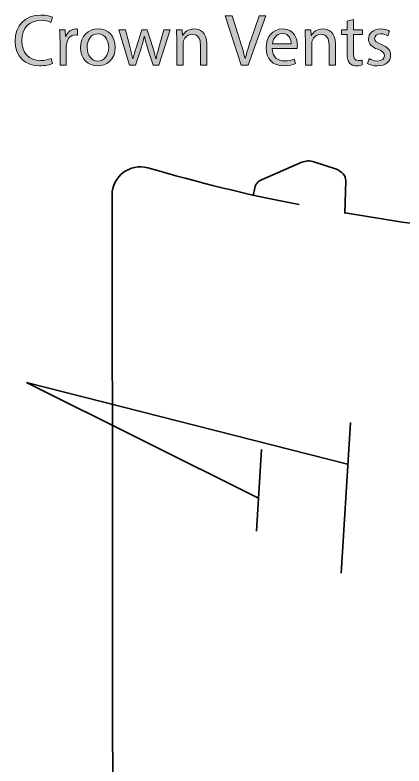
# Model space of a CAD drawing. Header units: inches. Extents: x 44 to 895, y -554 to -47.
# Drawn here: x 115.8 to 184.7, y -296.4 to -163.3 of the extents above; entities that cross this region are included whole.
import ezdxf

# ---------------------------------------------------------------- set-up
doc = ezdxf.new("R2010")
doc.units = ezdxf.units.IN
doc.header["$MEASUREMENT"] = 0
doc.layers.add('Layer 1', color=7, linetype='Continuous')

# ---------------------------------------------------------------- blocks, each defined once
blk = doc.blocks.new('block 4')
at = {"layer": 'Layer 1', "true_color": 0x231f20}
h = blk.add_hatch(color=179, dxfattribs=at)
h.dxf.hatch_style = 2
edge = h.paths.add_edge_path()
edge.add_spline(control_points=[(122.47, -171.87), (122.05, -172.08), (121.22, -172.29), (120.16, -172.29), (117.7, -172.29), (115.85, -170.73), (115.85, -167.87), (115.85, -165.13), (117.7, -163.28), (120.41, -163.28), (121.5, -163.28), (122.18, -163.51), (122.48, -163.67), (122.48, -163.67), (122.21, -164.59), (122.21, -164.59), (121.78, -164.38), (121.17, -164.22), (120.45, -164.22), (118.4, -164.22), (117.04, -165.53), (117.04, -167.83), (117.04, -169.97), (118.27, -171.34), (120.4, -171.34), (121.08, -171.34), (121.78, -171.2), (122.24, -170.98), (122.24, -170.98), (122.47, -171.87), (122.47, -171.87)], knot_values=[0, 0, 0, 0, 1, 1, 1, 2, 2, 2, 3, 3, 3, 4, 4, 4, 5, 5, 5, 6, 6, 6, 7, 7, 7, 8, 8, 8, 9, 9, 9, 10, 10, 10, 10], degree=3, periodic=1)
h = blk.add_hatch(color=179, dxfattribs=at)
h.dxf.hatch_style = 2
edge = h.paths.add_edge_path()
edge.add_spline(control_points=[(155.92, -172.16), (155.92, -172.16), (153.07, -163.42), (153.07, -163.42), (153.07, -163.42), (154.29, -163.42), (154.29, -163.42), (154.29, -163.42), (155.65, -167.72), (155.65, -167.72), (156.02, -168.9), (156.35, -169.97), (156.58, -170.99), (156.58, -170.99), (156.61, -170.99), (156.61, -170.99), (156.85, -169.98), (157.21, -168.88), (157.6, -167.74), (157.6, -167.74), (159.08, -163.42), (159.08, -163.42), (159.08, -163.42), (160.29, -163.42), (160.29, -163.42), (160.29, -163.42), (157.16, -172.16), (157.16, -172.16), (157.16, -172.16), (155.92, -172.16), (155.92, -172.16)], knot_values=[0, 0, 0, 0, 1, 1, 1, 2, 2, 2, 3, 3, 3, 4, 4, 4, 5, 5, 5, 6, 6, 6, 7, 7, 7, 8, 8, 8, 9, 9, 9, 10, 10, 10, 10], degree=3, periodic=1)
h = blk.add_hatch(color=179, dxfattribs=at)
h.dxf.hatch_style = 2
edge = h.paths.add_edge_path()
edge.add_spline(control_points=[(175.78, -164.08), (175.78, -164.08), (175.78, -165.88), (175.78, -165.88), (175.78, -165.88), (177.41, -165.88), (177.41, -165.88), (177.41, -165.88), (177.41, -166.75), (177.41, -166.75), (177.41, -166.75), (175.78, -166.75), (175.78, -166.75), (175.78, -166.75), (175.78, -170.13), (175.78, -170.13), (175.78, -170.91), (176, -171.35), (176.64, -171.35), (176.93, -171.35), (177.15, -171.31), (177.3, -171.28), (177.3, -171.28), (177.35, -172.13), (177.35, -172.13), (177.13, -172.22), (176.78, -172.29), (176.34, -172.29), (175.81, -172.29), (175.38, -172.12), (175.11, -171.81), (174.78, -171.47), (174.67, -170.91), (174.67, -170.17), (174.67, -170.17), (174.67, -166.75), (174.67, -166.75), (174.67, -166.75), (173.69, -166.75), (173.69, -166.75), (173.69, -166.75), (173.69, -165.88), (173.69, -165.88), (173.69, -165.88), (174.67, -165.88), (174.67, -165.88), (174.67, -165.88), (174.67, -164.38), (174.67, -164.38), (174.67, -164.38), (175.78, -164.08), (175.78, -164.08)], knot_values=[0, 0, 0, 0, 1, 1, 1, 2, 2, 2, 3, 3, 3, 4, 4, 4, 5, 5, 5, 6, 6, 6, 7, 7, 7, 8, 8, 8, 9, 9, 9, 10, 10, 10, 11, 11, 11, 12, 12, 12, 13, 13, 13, 14, 14, 14, 15, 15, 15, 16, 16, 16, 17, 17, 17, 17], degree=3, periodic=1)
h = blk.add_hatch(color=179, dxfattribs=at)
h.dxf.hatch_style = 2
edge = h.paths.add_edge_path()
edge.add_spline(control_points=[(123.81, -167.84), (123.81, -167.1), (123.79, -166.47), (123.75, -165.88), (123.75, -165.88), (124.75, -165.88), (124.75, -165.88), (124.75, -165.88), (124.79, -167.11), (124.79, -167.11), (124.79, -167.11), (124.84, -167.11), (124.84, -167.11), (125.13, -166.27), (125.81, -165.74), (126.58, -165.74), (126.71, -165.74), (126.8, -165.75), (126.9, -165.78), (126.9, -165.78), (126.9, -166.86), (126.9, -166.86), (126.79, -166.83), (126.67, -166.82), (126.51, -166.82), (125.71, -166.82), (125.14, -167.43), (124.99, -168.28), (124.96, -168.44), (124.93, -168.62), (124.93, -168.81), (124.93, -168.81), (124.93, -172.16), (124.93, -172.16), (124.93, -172.16), (123.81, -172.16), (123.81, -172.16), (123.81, -172.16), (123.81, -167.84), (123.81, -167.84)], knot_values=[0, 0, 0, 0, 1, 1, 1, 2, 2, 2, 3, 3, 3, 4, 4, 4, 5, 5, 5, 6, 6, 6, 7, 7, 7, 8, 8, 8, 9, 9, 9, 10, 10, 10, 11, 11, 11, 12, 12, 12, 13, 13, 13, 13], degree=3, periodic=1)
h = blk.add_hatch(color=179, dxfattribs=at)
h.dxf.hatch_style = 2
edge = h.paths.add_edge_path()
edge.add_spline(control_points=[(133.59, -168.97), (133.59, -171.29), (131.99, -172.3), (130.47, -172.3), (128.77, -172.3), (127.46, -171.06), (127.46, -169.07), (127.46, -166.97), (128.84, -165.74), (130.57, -165.74), (132.37, -165.74), (133.59, -167.05), (133.59, -168.97)], knot_values=[0, 0, 0, 0, 1, 1, 1, 2, 2, 2, 3, 3, 3, 4, 4, 4, 4], degree=3, periodic=1)
edge = h.paths.add_edge_path()
edge.add_spline(control_points=[(128.62, -169.03), (128.62, -170.41), (129.41, -171.44), (130.52, -171.44), (131.61, -171.44), (132.43, -170.42), (132.43, -169.01), (132.43, -167.94), (131.89, -166.6), (130.55, -166.6), (129.2, -166.6), (128.62, -167.84), (128.62, -169.03)], knot_values=[0, 0, 0, 0, 1, 1, 1, 2, 2, 2, 3, 3, 3, 4, 4, 4, 4], degree=3, periodic=1)
h = blk.add_hatch(color=179, dxfattribs=at)
h.dxf.hatch_style = 2
edge = h.paths.add_edge_path()
edge.add_spline(control_points=[(135.4, -165.88), (135.4, -165.88), (136.23, -169.07), (136.23, -169.07), (136.41, -169.77), (136.58, -170.42), (136.69, -171.07), (136.69, -171.07), (136.73, -171.07), (136.73, -171.07), (136.87, -170.43), (137.08, -169.76), (137.29, -169.09), (137.29, -169.09), (138.31, -165.88), (138.31, -165.88), (138.31, -165.88), (139.27, -165.88), (139.27, -165.88), (139.27, -165.88), (140.24, -169.02), (140.24, -169.02), (140.48, -169.77), (140.66, -170.43), (140.8, -171.07), (140.8, -171.07), (140.84, -171.07), (140.84, -171.07), (140.94, -170.43), (141.11, -169.77), (141.32, -169.03), (141.32, -169.03), (142.21, -165.88), (142.21, -165.88), (142.21, -165.88), (143.34, -165.88), (143.34, -165.88), (143.34, -165.88), (141.32, -172.16), (141.32, -172.16), (141.32, -172.16), (140.28, -172.16), (140.28, -172.16), (140.28, -172.16), (139.32, -169.16), (139.32, -169.16), (139.1, -168.46), (138.92, -167.84), (138.77, -167.1), (138.77, -167.1), (138.74, -167.1), (138.74, -167.1), (138.58, -167.85), (138.39, -168.5), (138.17, -169.18), (138.17, -169.18), (137.16, -172.16), (137.16, -172.16), (137.16, -172.16), (136.12, -172.16), (136.12, -172.16), (136.12, -172.16), (134.23, -165.88), (134.23, -165.88), (134.23, -165.88), (135.4, -165.88), (135.4, -165.88)], knot_values=[0, 0, 0, 0, 1, 1, 1, 2, 2, 2, 3, 3, 3, 4, 4, 4, 5, 5, 5, 6, 6, 6, 7, 7, 7, 8, 8, 8, 9, 9, 9, 10, 10, 10, 11, 11, 11, 12, 12, 12, 13, 13, 13, 14, 14, 14, 15, 15, 15, 16, 16, 16, 17, 17, 17, 18, 18, 18, 19, 19, 19, 20, 20, 20, 21, 21, 21, 22, 22, 22, 22], degree=3, periodic=1)
h = blk.add_hatch(color=179, dxfattribs=at)
h.dxf.hatch_style = 2
edge = h.paths.add_edge_path()
edge.add_spline(control_points=[(144.48, -167.58), (144.48, -166.93), (144.47, -166.4), (144.43, -165.88), (144.43, -165.88), (145.44, -165.88), (145.44, -165.88), (145.44, -165.88), (145.51, -166.92), (145.51, -166.92), (145.51, -166.92), (145.53, -166.92), (145.53, -166.92), (145.85, -166.32), (146.57, -165.74), (147.61, -165.74), (148.48, -165.74), (149.82, -166.26), (149.82, -168.41), (149.82, -168.41), (149.82, -172.16), (149.82, -172.16), (149.82, -172.16), (148.68, -172.16), (148.68, -172.16), (148.68, -172.16), (148.68, -168.54), (148.68, -168.54), (148.68, -167.53), (148.31, -166.69), (147.23, -166.69), (146.48, -166.69), (145.9, -167.22), (145.7, -167.85), (145.65, -168), (145.62, -168.19), (145.62, -168.39), (145.62, -168.39), (145.62, -172.16), (145.62, -172.16), (145.62, -172.16), (144.48, -172.16), (144.48, -172.16), (144.48, -172.16), (144.48, -167.58), (144.48, -167.58)], knot_values=[0, 0, 0, 0, 1, 1, 1, 2, 2, 2, 3, 3, 3, 4, 4, 4, 5, 5, 5, 6, 6, 6, 7, 7, 7, 8, 8, 8, 9, 9, 9, 10, 10, 10, 11, 11, 11, 12, 12, 12, 13, 13, 13, 14, 14, 14, 15, 15, 15, 15], degree=3, periodic=1)
h = blk.add_hatch(color=179, dxfattribs=at)
h.dxf.hatch_style = 2
edge = h.paths.add_edge_path()
edge.add_spline(control_points=[(161.4, -169.23), (161.43, -170.77), (162.41, -171.41), (163.55, -171.41), (164.37, -171.41), (164.86, -171.26), (165.29, -171.08), (165.29, -171.08), (165.49, -171.9), (165.49, -171.9), (165.08, -172.08), (164.4, -172.29), (163.4, -172.29), (161.47, -172.29), (160.31, -171.02), (160.31, -169.12), (160.31, -167.23), (161.43, -165.74), (163.26, -165.74), (165.3, -165.74), (165.85, -167.54), (165.85, -168.7), (165.85, -168.93), (165.82, -169.11), (165.81, -169.23), (165.81, -169.23), (161.4, -169.23), (161.4, -169.23)], knot_values=[0, 0, 0, 0, 1, 1, 1, 2, 2, 2, 3, 3, 3, 4, 4, 4, 5, 5, 5, 6, 6, 6, 7, 7, 7, 8, 8, 8, 9, 9, 9, 9], degree=3, periodic=1)
edge = h.paths.add_edge_path()
edge.add_spline(control_points=[(164.75, -168.41), (164.76, -167.69), (164.45, -166.56), (163.17, -166.56), (162.01, -166.56), (161.51, -167.62), (161.42, -168.41), (161.42, -168.41), (164.75, -168.41), (164.75, -168.41)], knot_values=[0, 0, 0, 0, 1, 1, 1, 2, 2, 2, 3, 3, 3, 3], degree=3, periodic=1)
h = blk.add_hatch(color=179, dxfattribs=at)
h.dxf.hatch_style = 2
edge = h.paths.add_edge_path()
edge.add_spline(control_points=[(167.26, -167.58), (167.26, -166.93), (167.25, -166.4), (167.21, -165.88), (167.21, -165.88), (168.22, -165.88), (168.22, -165.88), (168.22, -165.88), (168.29, -166.92), (168.29, -166.92), (168.29, -166.92), (168.31, -166.92), (168.31, -166.92), (168.62, -166.32), (169.35, -165.74), (170.39, -165.74), (171.26, -165.74), (172.6, -166.26), (172.6, -168.41), (172.6, -168.41), (172.6, -172.16), (172.6, -172.16), (172.6, -172.16), (171.46, -172.16), (171.46, -172.16), (171.46, -172.16), (171.46, -168.54), (171.46, -168.54), (171.46, -167.53), (171.09, -166.69), (170.01, -166.69), (169.26, -166.69), (168.68, -167.22), (168.48, -167.85), (168.43, -168), (168.4, -168.19), (168.4, -168.39), (168.4, -168.39), (168.4, -172.16), (168.4, -172.16), (168.4, -172.16), (167.26, -172.16), (167.26, -172.16), (167.26, -172.16), (167.26, -167.58), (167.26, -167.58)], knot_values=[0, 0, 0, 0, 1, 1, 1, 2, 2, 2, 3, 3, 3, 4, 4, 4, 5, 5, 5, 6, 6, 6, 7, 7, 7, 8, 8, 8, 9, 9, 9, 10, 10, 10, 11, 11, 11, 12, 12, 12, 13, 13, 13, 14, 14, 14, 15, 15, 15, 15], degree=3, periodic=1)
h = blk.add_hatch(color=179, dxfattribs=at)
h.dxf.hatch_style = 2
edge = h.paths.add_edge_path()
edge.add_spline(control_points=[(178.54, -170.99), (178.88, -171.21), (179.48, -171.44), (180.05, -171.44), (180.88, -171.44), (181.26, -171.03), (181.26, -170.51), (181.26, -169.97), (180.94, -169.67), (180.1, -169.36), (178.97, -168.96), (178.44, -168.33), (178.44, -167.58), (178.44, -166.57), (179.25, -165.74), (180.6, -165.74), (181.24, -165.74), (181.8, -165.92), (182.15, -166.13), (182.15, -166.13), (181.86, -166.96), (181.86, -166.96), (181.61, -166.8), (181.16, -166.6), (180.58, -166.6), (179.9, -166.6), (179.53, -166.99), (179.53, -167.45), (179.53, -167.97), (179.9, -168.2), (180.72, -168.51), (181.81, -168.93), (182.37, -169.47), (182.37, -170.41), (182.37, -171.51), (181.51, -172.29), (180.02, -172.29), (179.33, -172.29), (178.7, -172.12), (178.26, -171.86), (178.26, -171.86), (178.54, -170.99), (178.54, -170.99)], knot_values=[0, 0, 0, 0, 1, 1, 1, 2, 2, 2, 3, 3, 3, 4, 4, 4, 5, 5, 5, 6, 6, 6, 7, 7, 7, 8, 8, 8, 9, 9, 9, 10, 10, 10, 11, 11, 11, 12, 12, 12, 13, 13, 13, 14, 14, 14, 14], degree=3, periodic=1)
at = {"layer": 'Layer 1', "lineweight": 0}
for points, knots in [([(122.47, -171.87), (122.05, -172.08), (121.22, -172.29), (120.16, -172.29), (117.7, -172.29), (115.85, -170.73), (115.85, -167.87), (115.85, -165.13), (117.7, -163.28), (120.41, -163.28), (121.5, -163.28), (122.18, -163.51), (122.48, -163.67), (122.48, -163.67), (122.21, -164.59), (122.21, -164.59), (121.78, -164.38), (121.17, -164.22), (120.45, -164.22), (118.4, -164.22), (117.04, -165.53), (117.04, -167.83), (117.04, -169.97), (118.27, -171.34), (120.4, -171.34), (121.08, -171.34), (121.78, -171.2), (122.24, -170.98), (122.24, -170.98), (122.47, -171.87), (122.47, -171.87)], [0, 0, 0, 0, 1, 1, 1, 2, 2, 2, 3, 3, 3, 4, 4, 4, 5, 5, 5, 6, 6, 6, 7, 7, 7, 8, 8, 8, 9, 9, 9, 10, 10, 10, 10]), ([(155.92, -172.16), (155.92, -172.16), (153.07, -163.42), (153.07, -163.42), (153.07, -163.42), (154.29, -163.42), (154.29, -163.42), (154.29, -163.42), (155.65, -167.72), (155.65, -167.72), (156.02, -168.9), (156.35, -169.97), (156.58, -170.99), (156.58, -170.99), (156.61, -170.99), (156.61, -170.99), (156.85, -169.98), (157.21, -168.88), (157.6, -167.74), (157.6, -167.74), (159.08, -163.42), (159.08, -163.42), (159.08, -163.42), (160.29, -163.42), (160.29, -163.42), (160.29, -163.42), (157.16, -172.16), (157.16, -172.16), (157.16, -172.16), (155.92, -172.16), (155.92, -172.16)], [0, 0, 0, 0, 1, 1, 1, 2, 2, 2, 3, 3, 3, 4, 4, 4, 5, 5, 5, 6, 6, 6, 7, 7, 7, 8, 8, 8, 9, 9, 9, 10, 10, 10, 10]), ([(175.78, -164.08), (175.78, -164.08), (175.78, -165.88), (175.78, -165.88), (175.78, -165.88), (177.41, -165.88), (177.41, -165.88), (177.41, -165.88), (177.41, -166.75), (177.41, -166.75), (177.41, -166.75), (175.78, -166.75), (175.78, -166.75), (175.78, -166.75), (175.78, -170.13), (175.78, -170.13), (175.78, -170.91), (176, -171.35), (176.64, -171.35), (176.93, -171.35), (177.15, -171.31), (177.3, -171.28), (177.3, -171.28), (177.35, -172.13), (177.35, -172.13), (177.13, -172.22), (176.78, -172.29), (176.34, -172.29), (175.81, -172.29), (175.38, -172.12), (175.11, -171.81), (174.78, -171.47), (174.67, -170.91), (174.67, -170.17), (174.67, -170.17), (174.67, -166.75), (174.67, -166.75), (174.67, -166.75), (173.69, -166.75), (173.69, -166.75), (173.69, -166.75), (173.69, -165.88), (173.69, -165.88), (173.69, -165.88), (174.67, -165.88), (174.67, -165.88), (174.67, -165.88), (174.67, -164.38), (174.67, -164.38), (174.67, -164.38), (175.78, -164.08), (175.78, -164.08)], [0, 0, 0, 0, 1, 1, 1, 2, 2, 2, 3, 3, 3, 4, 4, 4, 5, 5, 5, 6, 6, 6, 7, 7, 7, 8, 8, 8, 9, 9, 9, 10, 10, 10, 11, 11, 11, 12, 12, 12, 13, 13, 13, 14, 14, 14, 15, 15, 15, 16, 16, 16, 17, 17, 17, 17]), ([(123.81, -167.84), (123.81, -167.1), (123.79, -166.47), (123.75, -165.88), (123.75, -165.88), (124.75, -165.88), (124.75, -165.88), (124.75, -165.88), (124.79, -167.11), (124.79, -167.11), (124.79, -167.11), (124.84, -167.11), (124.84, -167.11), (125.13, -166.27), (125.81, -165.74), (126.58, -165.74), (126.71, -165.74), (126.8, -165.75), (126.9, -165.78), (126.9, -165.78), (126.9, -166.86), (126.9, -166.86), (126.79, -166.83), (126.67, -166.82), (126.51, -166.82), (125.71, -166.82), (125.14, -167.43), (124.99, -168.28), (124.96, -168.44), (124.93, -168.62), (124.93, -168.81), (124.93, -168.81), (124.93, -172.16), (124.93, -172.16), (124.93, -172.16), (123.81, -172.16), (123.81, -172.16), (123.81, -172.16), (123.81, -167.84), (123.81, -167.84)], [0, 0, 0, 0, 1, 1, 1, 2, 2, 2, 3, 3, 3, 4, 4, 4, 5, 5, 5, 6, 6, 6, 7, 7, 7, 8, 8, 8, 9, 9, 9, 10, 10, 10, 11, 11, 11, 12, 12, 12, 13, 13, 13, 13]), ([(133.59, -168.97), (133.59, -171.29), (131.99, -172.3), (130.47, -172.3), (128.77, -172.3), (127.46, -171.06), (127.46, -169.07), (127.46, -166.97), (128.84, -165.74), (130.57, -165.74), (132.37, -165.74), (133.59, -167.05), (133.59, -168.97)], [0, 0, 0, 0, 1, 1, 1, 2, 2, 2, 3, 3, 3, 4, 4, 4, 4]), ([(135.4, -165.88), (135.4, -165.88), (136.23, -169.07), (136.23, -169.07), (136.41, -169.77), (136.58, -170.42), (136.69, -171.07), (136.69, -171.07), (136.73, -171.07), (136.73, -171.07), (136.87, -170.43), (137.08, -169.76), (137.29, -169.09), (137.29, -169.09), (138.31, -165.88), (138.31, -165.88), (138.31, -165.88), (139.27, -165.88), (139.27, -165.88), (139.27, -165.88), (140.24, -169.02), (140.24, -169.02), (140.48, -169.77), (140.66, -170.43), (140.8, -171.07), (140.8, -171.07), (140.84, -171.07), (140.84, -171.07), (140.94, -170.43), (141.11, -169.77), (141.32, -169.03), (141.32, -169.03), (142.21, -165.88), (142.21, -165.88), (142.21, -165.88), (143.34, -165.88), (143.34, -165.88), (143.34, -165.88), (141.32, -172.16), (141.32, -172.16), (141.32, -172.16), (140.28, -172.16), (140.28, -172.16), (140.28, -172.16), (139.32, -169.16), (139.32, -169.16), (139.1, -168.46), (138.92, -167.84), (138.77, -167.1), (138.77, -167.1), (138.74, -167.1), (138.74, -167.1), (138.58, -167.85), (138.39, -168.5), (138.17, -169.18), (138.17, -169.18), (137.16, -172.16), (137.16, -172.16), (137.16, -172.16), (136.12, -172.16), (136.12, -172.16), (136.12, -172.16), (134.23, -165.88), (134.23, -165.88), (134.23, -165.88), (135.4, -165.88), (135.4, -165.88)], [0, 0, 0, 0, 1, 1, 1, 2, 2, 2, 3, 3, 3, 4, 4, 4, 5, 5, 5, 6, 6, 6, 7, 7, 7, 8, 8, 8, 9, 9, 9, 10, 10, 10, 11, 11, 11, 12, 12, 12, 13, 13, 13, 14, 14, 14, 15, 15, 15, 16, 16, 16, 17, 17, 17, 18, 18, 18, 19, 19, 19, 20, 20, 20, 21, 21, 21, 22, 22, 22, 22]), ([(144.48, -167.58), (144.48, -166.93), (144.47, -166.4), (144.43, -165.88), (144.43, -165.88), (145.44, -165.88), (145.44, -165.88), (145.44, -165.88), (145.51, -166.92), (145.51, -166.92), (145.51, -166.92), (145.53, -166.92), (145.53, -166.92), (145.85, -166.32), (146.57, -165.74), (147.61, -165.74), (148.48, -165.74), (149.82, -166.26), (149.82, -168.41), (149.82, -168.41), (149.82, -172.16), (149.82, -172.16), (149.82, -172.16), (148.68, -172.16), (148.68, -172.16), (148.68, -172.16), (148.68, -168.54), (148.68, -168.54), (148.68, -167.53), (148.31, -166.69), (147.23, -166.69), (146.48, -166.69), (145.9, -167.22), (145.7, -167.85), (145.65, -168), (145.62, -168.19), (145.62, -168.39), (145.62, -168.39), (145.62, -172.16), (145.62, -172.16), (145.62, -172.16), (144.48, -172.16), (144.48, -172.16), (144.48, -172.16), (144.48, -167.58), (144.48, -167.58)], [0, 0, 0, 0, 1, 1, 1, 2, 2, 2, 3, 3, 3, 4, 4, 4, 5, 5, 5, 6, 6, 6, 7, 7, 7, 8, 8, 8, 9, 9, 9, 10, 10, 10, 11, 11, 11, 12, 12, 12, 13, 13, 13, 14, 14, 14, 15, 15, 15, 15]), ([(161.4, -169.23), (161.43, -170.77), (162.41, -171.41), (163.55, -171.41), (164.37, -171.41), (164.86, -171.26), (165.29, -171.08), (165.29, -171.08), (165.49, -171.9), (165.49, -171.9), (165.08, -172.08), (164.4, -172.29), (163.4, -172.29), (161.47, -172.29), (160.31, -171.02), (160.31, -169.12), (160.31, -167.23), (161.43, -165.74), (163.26, -165.74), (165.3, -165.74), (165.85, -167.54), (165.85, -168.7), (165.85, -168.93), (165.82, -169.11), (165.81, -169.23), (165.81, -169.23), (161.4, -169.23), (161.4, -169.23)], [0, 0, 0, 0, 1, 1, 1, 2, 2, 2, 3, 3, 3, 4, 4, 4, 5, 5, 5, 6, 6, 6, 7, 7, 7, 8, 8, 8, 9, 9, 9, 9]), ([(167.26, -167.58), (167.26, -166.93), (167.25, -166.4), (167.21, -165.88), (167.21, -165.88), (168.22, -165.88), (168.22, -165.88), (168.22, -165.88), (168.29, -166.92), (168.29, -166.92), (168.29, -166.92), (168.31, -166.92), (168.31, -166.92), (168.62, -166.32), (169.35, -165.74), (170.39, -165.74), (171.26, -165.74), (172.6, -166.26), (172.6, -168.41), (172.6, -168.41), (172.6, -172.16), (172.6, -172.16), (172.6, -172.16), (171.46, -172.16), (171.46, -172.16), (171.46, -172.16), (171.46, -168.54), (171.46, -168.54), (171.46, -167.53), (171.09, -166.69), (170.01, -166.69), (169.26, -166.69), (168.68, -167.22), (168.48, -167.85), (168.43, -168), (168.4, -168.19), (168.4, -168.39), (168.4, -168.39), (168.4, -172.16), (168.4, -172.16), (168.4, -172.16), (167.26, -172.16), (167.26, -172.16), (167.26, -172.16), (167.26, -167.58), (167.26, -167.58)], [0, 0, 0, 0, 1, 1, 1, 2, 2, 2, 3, 3, 3, 4, 4, 4, 5, 5, 5, 6, 6, 6, 7, 7, 7, 8, 8, 8, 9, 9, 9, 10, 10, 10, 11, 11, 11, 12, 12, 12, 13, 13, 13, 14, 14, 14, 15, 15, 15, 15]), ([(178.54, -170.99), (178.88, -171.21), (179.48, -171.44), (180.05, -171.44), (180.88, -171.44), (181.26, -171.03), (181.26, -170.51), (181.26, -169.97), (180.94, -169.67), (180.1, -169.36), (178.97, -168.96), (178.44, -168.33), (178.44, -167.58), (178.44, -166.57), (179.25, -165.74), (180.6, -165.74), (181.24, -165.74), (181.8, -165.92), (182.15, -166.13), (182.15, -166.13), (181.86, -166.96), (181.86, -166.96), (181.61, -166.8), (181.16, -166.6), (180.58, -166.6), (179.9, -166.6), (179.53, -166.99), (179.53, -167.45), (179.53, -167.97), (179.9, -168.2), (180.72, -168.51), (181.81, -168.93), (182.37, -169.47), (182.37, -170.41), (182.37, -171.51), (181.51, -172.29), (180.02, -172.29), (179.33, -172.29), (178.7, -172.12), (178.26, -171.86), (178.26, -171.86), (178.54, -170.99), (178.54, -170.99)], [0, 0, 0, 0, 1, 1, 1, 2, 2, 2, 3, 3, 3, 4, 4, 4, 5, 5, 5, 6, 6, 6, 7, 7, 7, 8, 8, 8, 9, 9, 9, 10, 10, 10, 11, 11, 11, 12, 12, 12, 13, 13, 13, 14, 14, 14, 14]), ([(128.62, -169.03), (128.62, -170.41), (129.41, -171.44), (130.52, -171.44), (131.61, -171.44), (132.43, -170.42), (132.43, -169.01), (132.43, -167.94), (131.89, -166.6), (130.55, -166.6), (129.2, -166.6), (128.62, -167.84), (128.62, -169.03)], [0, 0, 0, 0, 1, 1, 1, 2, 2, 2, 3, 3, 3, 4, 4, 4, 4]), ([(164.75, -168.41), (164.76, -167.69), (164.45, -166.56), (163.17, -166.56), (162.01, -166.56), (161.51, -167.62), (161.42, -168.41), (161.42, -168.41), (164.75, -168.41), (164.75, -168.41)], [0, 0, 0, 0, 1, 1, 1, 2, 2, 2, 3, 3, 3, 3])]:
    blk.add_open_spline(points, degree=3, knots=knots, dxfattribs=at)

msp = doc.modelspace()

# ---------------------------------------------------------------- linework, layer by layer
at = {"layer": 'Layer 1', "color": 230, "lineweight": 35, "true_color": 0xec008b}
for points in [[(117.9, -228.42), (174.7, -242.88)], [(117.9, -228.42), (158.87, -248.88)]]:
    msp.add_lwpolyline(points, dxfattribs=at)
at = {"layer": 'Layer 1', "color": 179, "lineweight": 35, "true_color": 0x231f20}
for points in [[(175.26, -235.52), (173.58, -262.24)], [(159.47, -240.29), (158.61, -254.79)]]:
    msp.add_lwpolyline(points, dxfattribs=at)
for points, knots in [([(284.39, -454.51), (284.39, -454.51), (247.94, -454.51), (247.94, -454.51), (181.14, -454.51), (133.19, -396.96), (133.19, -326.82), (133.19, -326.82), (133.03, -195.2), (133.03, -195.2), (133.03, -191.88), (136.2, -189.49), (139.39, -190.39), (148.33, -192.9), (156.39, -195.05), (166.15, -196.89)], [0, 0, 0, 0, 1, 1, 1, 2, 2, 2, 3, 3, 3, 4, 4, 4, 5, 5, 5, 5]), ([(219.41, -204.23), (205.35, -202.87), (189.73, -200.98), (174.29, -198.35), (174.29, -198.35), (174.27, -198.41), (174.27, -198.41), (174.27, -198.41), (174.27, -198.42), (174.27, -198.42), (174.27, -198.42), (174.41, -192.67), (174.41, -192.67), (174.46, -191.68), (173.74, -191.09), (172.79, -190.62), (172.79, -190.62), (168.79, -189.29), (168.79, -189.29), (168.1, -189.06), (167.34, -189.1), (166.66, -189.39), (166.66, -189.39), (159.47, -192.48), (159.47, -192.48), (158.86, -192.74), (158.42, -193.29), (158.29, -193.94), (158.29, -193.94), (158.03, -195.32), (158.03, -195.32)], [0, 0, 0, 0, 1, 1, 1, 2, 2, 2, 3, 3, 3, 4, 4, 4, 5, 5, 5, 6, 6, 6, 7, 7, 7, 8, 8, 8, 9, 9, 9, 10, 10, 10, 10])]:
    msp.add_open_spline(points, degree=3, knots=knots, dxfattribs=at)

# ---------------------------------------------------------------- block references
at = {"layer": 'Layer 1'}
msp.add_blockref('block 4', (0, 0), dxfattribs=at)

doc.saveas('drawing.dxf')
